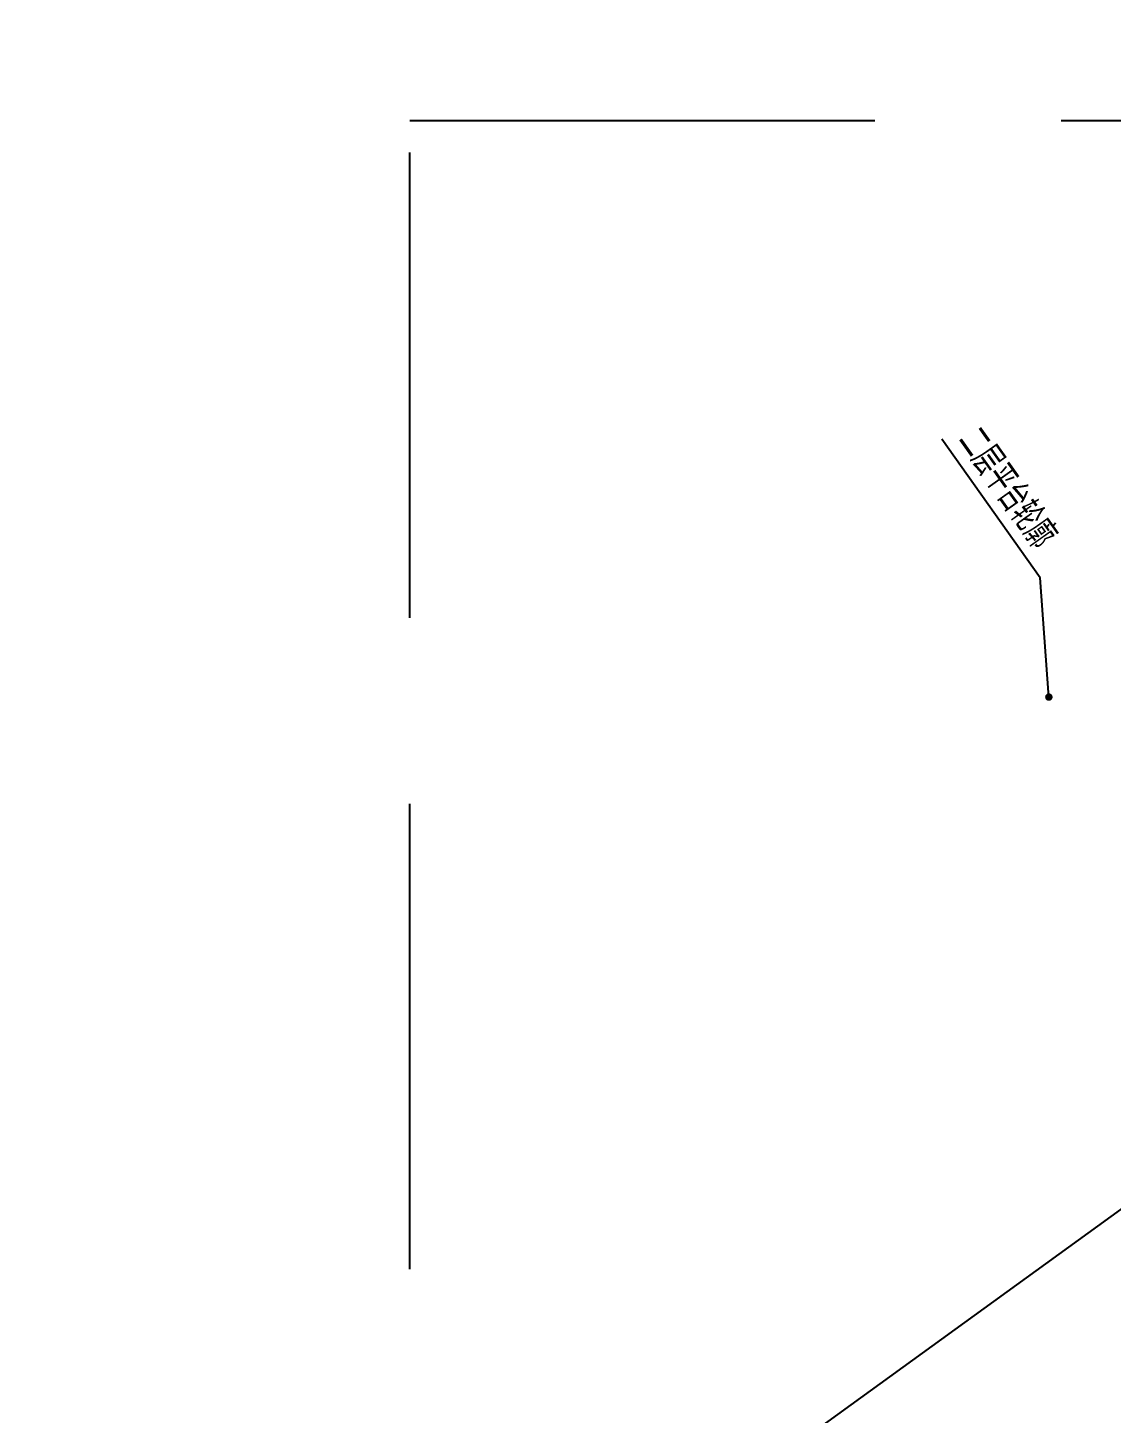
# Model space of a CAD drawing. Extents: x -936 to 12807311, y 101 to 1511157.
# Drawn here: x 12157956 to 12216202, y 1261730 to 1336180 of the extents above; entities that cross this region are included whole.
import ezdxf

# ---------------------------------------------------------------- set-up
doc = ezdxf.new("R2010")
doc.units = 0
doc.header["$LTSCALE"] = 1000
doc.header["$MEASUREMENT"] = 0
doc.linetypes.add('PX-GLAZ-F2$0$DASH', pattern=[0.35, 0.25, -0.1])
doc.linetypes.add('TX-CORE-T2-F2$0$DASHDOT', pattern=[25.4, 12.7, -6.35, 0, -6.35])
for name, color, linetype in [('PX-GLAZ-F2$0$PX-GLAZ-F2$0$PX-GLAZ-F2$0$DIM_LEAD', 3, 'Continuous'), ('PX-GLAZ-F2$0$PX-GLAZ-F2$0$PX-GLAZ-F2$0$PUB_TEXT', 7, 'Continuous'), ('PX-GRID-T2$0$A-BOUNDARY', 1, 'Continuous')]:
    doc.layers.add(name, color=color, linetype=linetype)
doc.layers.add('TX-CORE-T2-F2$0$R_道路中心线', color=251, linetype='TX-CORE-T2-F2$0$DASHDOT', lineweight=0)
doc.styles.add('PX-GLAZ-F2$0$PX-GLAZ-F2$0$PX-GLAZ-F2$0$_TCH_DIM', font='SIMPLEX', dxfattribs={"bigfont": 'GBCBIG'})

# ---------------------------------------------------------------- blocks, each defined once
blk = doc.blocks.new('TX-CORE-T2-F2')
at = {"layer": 'TX-CORE-T2-F2$0$R_道路中心线', "extrusion": (3.69721e-07, -2.31713e-07, 1)}
blk.add_line((12162172, 1223319, 4), (12313058, 1332568, 4), dxfattribs=at)
blk = doc.blocks.new('PX-GLAZ-F2')
at = {"layer": 'Defpoints', "linetype": 'PX-GLAZ-F2$0$DASH', "ltscale": 100}
blk.add_lwpolyline([(12178500.2, 1331188.9), (12375430.2, 1331188.9), (12375430.2, 1129473), (12178500.2, 1129473)], close=True, dxfattribs=at)
at = {"layer": 'PX-GLAZ-F2$0$PX-GLAZ-F2$0$PX-GLAZ-F2$0$DIM_LEAD', "color": 2, "extrusion": (-2.35577e-05, 4.53316e-05, 1)}
for p, q in [((12212386.1, 1306626.6), (12207088.7, 1314074.2)), ((12212846, 1300213.6), (12212386.1, 1306626.6))]:
    blk.add_line(p, q, dxfattribs=at)
at = {"layer": 'PX-GLAZ-F2$0$PX-GLAZ-F2$0$PX-GLAZ-F2$0$DIM_LEAD', "color": 2, "extrusion": (-2.35577e-05, 4.53316e-05, 1), "const_width": 200, "elevation": -557.3}
blk.add_lwpolyline([(12212850.7, 1300113.7, 1), (12212841.3, 1300313.5, 1)], format="xyb", close=True, dxfattribs=at)
at = {"layer": 'PX-GLAZ-F2$0$PX-GLAZ-F2$0$PX-GLAZ-F2$0$PUB_TEXT', "style": 'PX-GLAZ-F2$0$PX-GLAZ-F2$0$PX-GLAZ-F2$0$_TCH_DIM'}
blk.add_text('二层平台轮廓', height=1687.94, rotation=305.423616, dxfattribs=at).set_placement((12207820.8, 1313950.7))
blk = doc.blocks.new('PX-GRID-T2')
at = {"layer": 'PX-GRID-T2$0$A-BOUNDARY'}
blk.add_lwpolyline([(12202497.2, 1443737.9), (12071412.9, 1350499.8), (12154756.2, 1245520.7, 0.4012892), (12175301.1, 1242697.7), (12290433.8, 1326059.7, 0.4959638), (12290619.2, 1334018.5, -0.0699348), (12250051.6, 1376880.7)], format="xyb", close=True, dxfattribs=at).dxf.unprotected_set("ltscale", 0)

msp = doc.modelspace()

# ---------------------------------------------------------------- block references
for name in ['TX-CORE-T2-F2', 'PX-GRID-T2', 'PX-GLAZ-F2']:
    msp.add_blockref(name, (0, 0))

doc.saveas('drawing.dxf')
